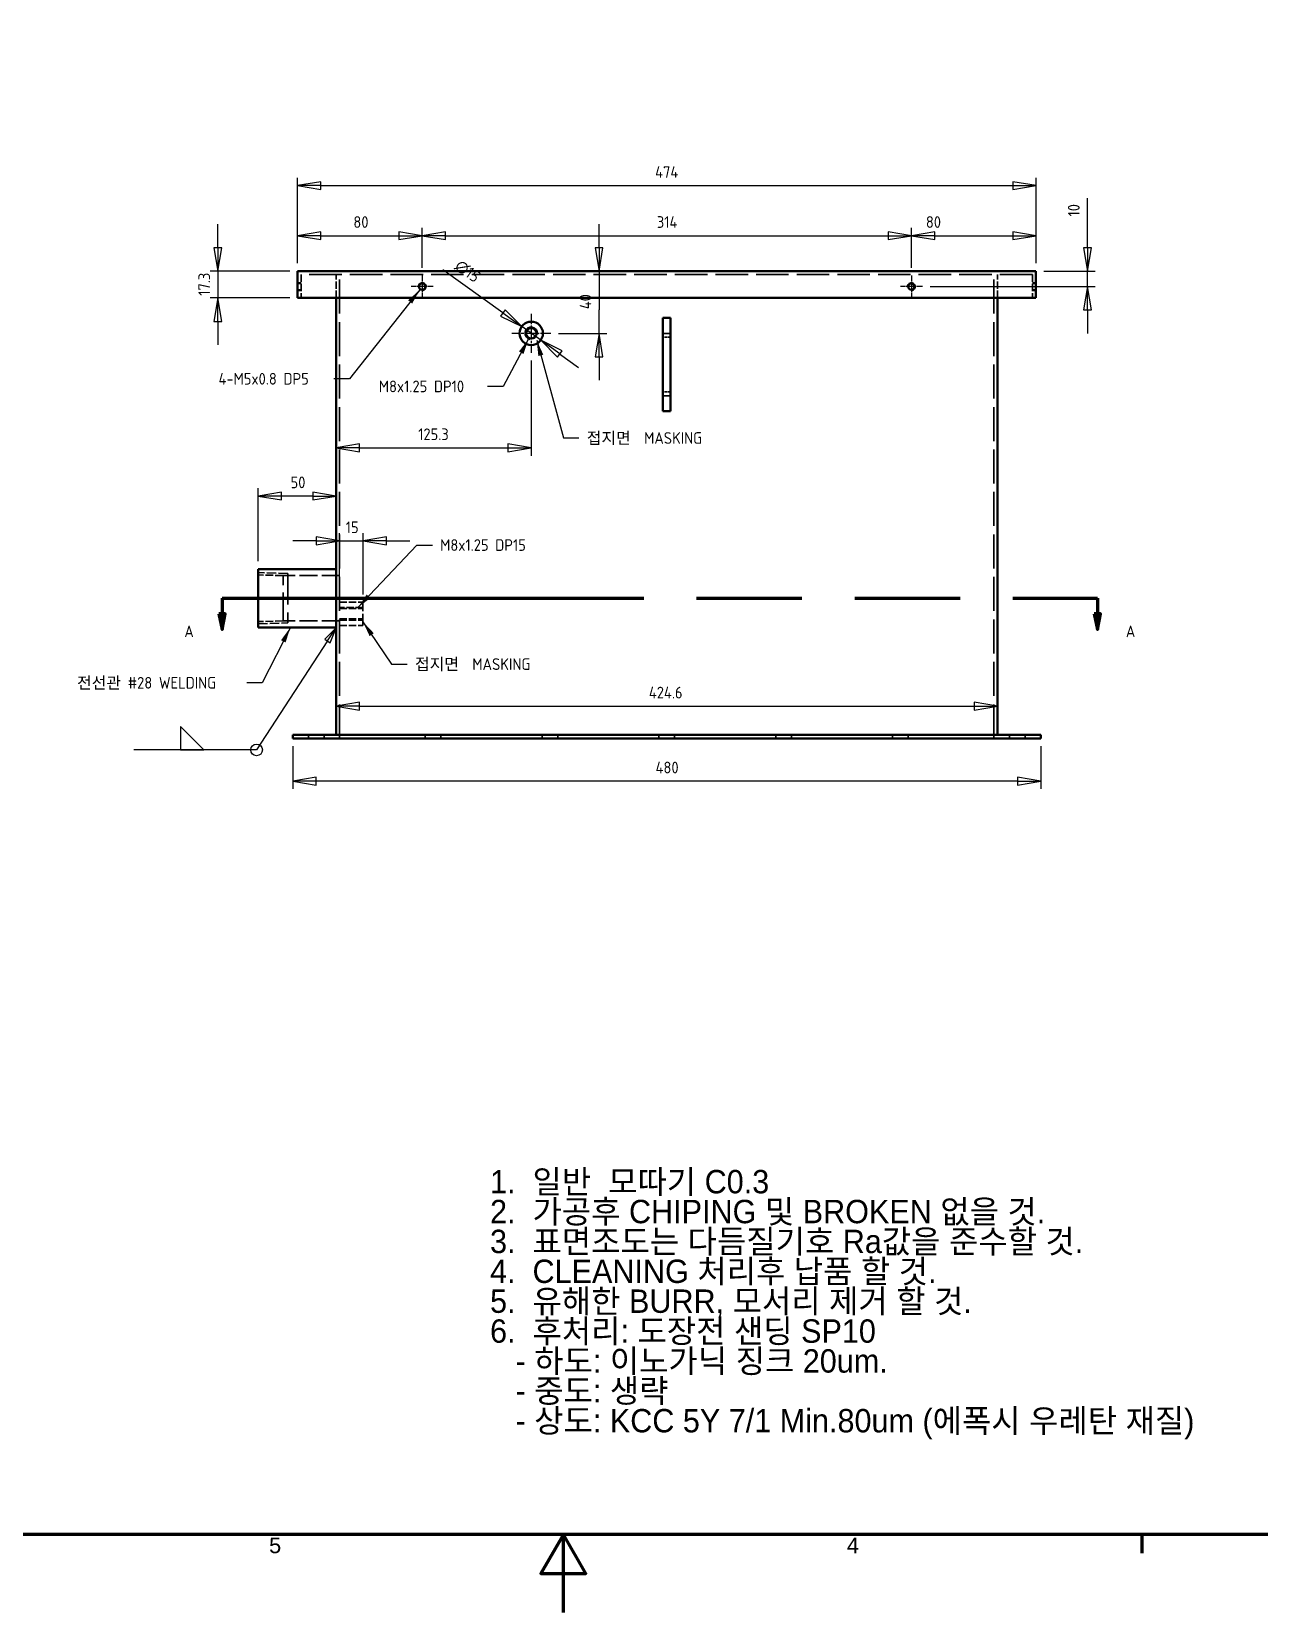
# Model space of a CAD drawing. Header units: millimetres. Extents: x 0 to 2970, y 0 to 2100.
# Drawn here: x 1144 to 1932, y 0 to 1015 of the extents above; entities that cross this region are included whole.
import ezdxf

# ---------------------------------------------------------------- set-up
doc = ezdxf.new("R2010")
doc.units = ezdxf.units.MM
doc.header["$LTSCALE"] = 5
for name, pattern in [('CHAIN', [0.3543, 0.2362, -0.0295, 0.0591, -0.0295]), ('DASHED', [0.2067, 0.1654, -0.0413]), ('DOUBLE_DASH_CHAIN', [1.2403, 0.6614, -0.0827, 0.1654, -0.0827, 0.1654, -0.0827])]:
    doc.linetypes.add(name, pattern=pattern)
doc.layers.get('0').update_dxf_attribs({"lineweight": 25})
for name, color, linetype, lineweight in [('가려진 것(ISO)', 5, 'DASHED', 35), ('가시적인 것(ISO)', 7, 'Continuous', 50), ('가시적인 좁은 것(ISO)', 1, 'Continuous', 35), ('경계(ISO)', 7, 'Continuous', 70), ('기호(ISO)', 7, 'Continuous', 25), ('단면선(ISO)', 7, 'CHAIN', 70), ('중심 표식(ISO)', 1, 'Continuous', 25), ('치수(ISO)', 7, 'Continuous', 25)]:
    doc.layers.add(name, color=color, linetype=linetype, lineweight=lineweight)
doc.styles.add('ISO Proportional', font='arial.ttf')
doc.styles.add('ISO ProportionalPSTEK', font='isocp.shx')
doc.dimstyles.new('PSTEK', dxfattribs={"dimscale": 5, "dimtxt": 1.5, "dimasz": 3, "dimexe": 1, "dimexo": 1, "dimgap": 1, "dimtad": 1, "dimrnd": 1e-08, "dimdsep": 46, "dimtxsty": 'ISO ProportionalPSTEK', "dimblk": 'Filled-1', "dimcen": 0.09, "dimdle": 10, "dimclrd": 3, "dimclre": 3, "dimclrt": 1, "dimadec": 1, "dimazin": 2, "dimtfac": 1, "dimtmove": 0, "dimatfit": 3, "dimfxl": 0, "dimtolj": 1, "dimlwd": -1, "dimlwe": -1, "dimarcsym": 0})
doc.dimstyles.new('PSTEK$7', dxfattribs={"dimscale": 5, "dimtxt": 1.5, "dimasz": 2, "dimexe": 1, "dimexo": 1, "dimgap": 1, "dimtad": 1, "dimrnd": 1e-08, "dimdsep": 46, "dimtxsty": 'ISO ProportionalPSTEK', "dimblk": 'Filled-1', "dimcen": 0.09, "dimdle": 10, "dimclrd": 3, "dimclre": 3, "dimclrt": 1, "dimadec": 1, "dimazin": 2, "dimtfac": 1, "dimtmove": 0, "dimatfit": 3, "dimfxl": 0, "dimtolj": 1, "dimlwd": -1, "dimlwe": -1, "dimarcsym": 0})

# ---------------------------------------------------------------- blocks, each defined once
blk = doc.blocks.new('경계 Default Border')
at = {"layer": '경계(ISO)'}
blk.add_line((371.25, 10), (371.25, 7.6), dxfattribs=at)
at = {"layer": '경계(ISO)', "flags": 128}
for points in [[(10, 10), (10, 410), (584, 410), (584, 10), (10, 10)], [(297, 0), (297, 10), (294.11, 5), (299.89, 5), (297, 10)]]:
    blk.add_lwpolyline(points, dxfattribs=at)
at = {"layer": '경계(ISO)', "color": 7, "char_height": 2, "attachment_point": 7, "style": 'ISO Proportional'}
for s, insert in [('5', (259.22, 7.57)), ('4', (333.39, 7.6))]:
    blk.add_mtext(s, dxfattribs=dict(at, insert=insert))
blk = doc.blocks.new('2dTransSection0')
at = {"layer": '단면선(ISO)', "linetype": 'DOUBLE_DASH_CHAIN', "ltscale": 16.369621}
blk.add_line((253.19, 130.18), (365.56, 130.18), dxfattribs=at)
at = {"layer": '단면선(ISO)', "linetype": 'Continuous'}
for p, q in [((253.19, 130.18), (264.04, 130.18)), ((253.19, 130.18), (253.19, 128.18)), ((354.7, 130.18), (365.56, 130.18)), ((365.56, 130.18), (365.56, 128.18)), ((252.79, 128.18), (253.19, 126.18)), ((253.59, 128.18), (252.79, 128.18)), ((253.19, 128.18), (253.19, 126.18)), ((253.19, 126.18), (253.59, 128.18)), ((365.16, 128.18), (365.56, 126.18)), ((365.96, 128.18), (365.16, 128.18)), ((365.56, 128.18), (365.56, 126.18)), ((365.56, 126.18), (365.96, 128.18))]:
    blk.add_line(p, q, dxfattribs=at)
at = {"layer": '단면선(ISO)', "linetype": 'Continuous', "flags": 128}
for points in [[(252.79, 128.18), (253.19, 126.18), (253.59, 128.18), (252.79, 128.18)], [(365.16, 128.18), (365.56, 126.18), (365.96, 128.18), (365.16, 128.18)]]:
    blk.add_lwpolyline(points, dxfattribs=at)
at = {"layer": '단면선(ISO)'}
for points in [[(252.79, 128.18), (253.19, 126.18), (253.59, 128.18), (252.79, 128.18)], [(365.16, 128.18), (365.56, 126.18), (365.96, 128.18), (365.16, 128.18)]]:
    blk.add_solid(points, dxfattribs=at)
at = {"layer": '단면선(ISO)', "char_height": 1.5, "attachment_point": 7, "style": 'ISO ProportionalPSTEK'}
for insert in [(248.34, 125.18), (369.21, 125.18)]:
    blk.add_mtext('A', dxfattribs=dict(at, insert=insert))
blk = doc.blocks.new('Filled-1')
at = {"color": 0}
for p, q in [((0, 0), (-1, 0.167)), ((-1, 0.167), (-1, -0.167)), ((-1, 0), (0, 0)), ((-1, -0.167), (0, 0))]:
    blk.add_line(p, q, dxfattribs=at)
at = {"color": 0, "flags": 128}
blk.add_lwpolyline([(-1, -0.167), (0, 0), (-1, 0.167), (-1, -0.167)], dxfattribs=at)
at = {"color": 0}
blk.add_solid([(-1, -0.167), (0, 0), (-1, 0.167), (-1, -0.167)], dxfattribs=at)
blk = doc.blocks.new('*D25')
at = {"layer": 'Defpoints', "color": 0, "transparency": 16777216}
for p in [(1708.4, 883.6), (1394.4, 858), (1708.4, 858)]:
    blk.add_point(p, dxfattribs=at)
at = {"layer": '치수(ISO)', "color": 3, "transparency": 16777216}
for p, q in [((1394.4, 863), (1394.4, 888.6)), ((1409.4, 883.6), (1693.4, 883.6)), ((1708.4, 863), (1708.4, 888.6))]:
    blk.add_line(p, q, dxfattribs=at)
at = {"layer": '치수(ISO)', "color": 3, "transparency": 16777216, "xscale": 15, "yscale": 15, "zscale": 15, "rotation": 180}
blk.add_blockref('Filled-1', (1394.4, 883.6), dxfattribs=at)
at = {"layer": '치수(ISO)', "color": 3, "transparency": 16777216, "xscale": 15, "yscale": 15, "zscale": 15}
blk.add_blockref('Filled-1', (1708.4, 883.6), dxfattribs=at)
at = {"layer": '치수(ISO)', "color": 1, "transparency": 16777216, "insert": (1545, 896.1), "char_height": 7.5, "attachment_point": 1, "style": 'ISO ProportionalPSTEK'}
blk.add_mtext('\\A1;314', dxfattribs=at)
blk = doc.blocks.new('*D26')
at = {"layer": 'Defpoints', "color": 0, "transparency": 16777216}
for p in [(1788.4, 883.6), (1708.4, 858), (1788.4, 860.9)]:
    blk.add_point(p, dxfattribs=at)
at = {"layer": '치수(ISO)', "color": 3, "transparency": 16777216}
for p, q in [((1708.4, 863), (1708.4, 888.6)), ((1723.4, 883.6), (1773.4, 883.6)), ((1788.4, 865.9), (1788.4, 888.6))]:
    blk.add_line(p, q, dxfattribs=at)
at = {"layer": '치수(ISO)', "color": 3, "transparency": 16777216, "xscale": 15, "yscale": 15, "zscale": 15, "rotation": 180}
blk.add_blockref('Filled-1', (1708.4, 883.6), dxfattribs=at)
at = {"layer": '치수(ISO)', "color": 3, "transparency": 16777216, "xscale": 15, "yscale": 15, "zscale": 15}
blk.add_blockref('Filled-1', (1788.4, 883.6), dxfattribs=at)
at = {"layer": '치수(ISO)', "color": 1, "transparency": 16777216, "insert": (1717.7, 896.1), "char_height": 7.5, "attachment_point": 1, "style": 'ISO ProportionalPSTEK'}
blk.add_mtext('\\A1;80', dxfattribs=at)
blk = doc.blocks.new('*D27')
at = {"layer": 'Defpoints', "color": 0, "transparency": 16777216}
for p in [(1788.4, 860.9), (1821.4, 860.9), (1715.4, 850.9)]:
    blk.add_point(p, dxfattribs=at)
at = {"layer": '치수(ISO)', "color": 3, "transparency": 16777216}
for p, q in [((1821.4, 875.9), (1821.4, 907.7)), ((1793.4, 860.9), (1826.4, 860.9)), ((1821.4, 850.9), (1821.4, 860.9)), ((1720.4, 850.9), (1826.4, 850.9)), ((1821.4, 835.9), (1821.4, 820.9))]:
    blk.add_line(p, q, dxfattribs=at)
at = {"layer": '치수(ISO)', "color": 3, "transparency": 16777216, "xscale": 15, "yscale": 15, "zscale": 15}
for p, rotation in [((1821.4, 860.9), 270), ((1821.4, 850.9), 90)]:
    blk.add_blockref('Filled-1', p, dxfattribs=dict(at, rotation=rotation))
at = {"layer": '치수(ISO)', "color": 1, "transparency": 16777216, "insert": (1808.9, 895.9), "char_height": 7.5, "attachment_point": 1, "rotation": 90, "style": 'ISO ProportionalPSTEK'}
blk.add_mtext('\\A1;10', dxfattribs=at)
blk = doc.blocks.new('*D28')
at = {"layer": 'Defpoints', "color": 0, "transparency": 16777216}
for p in [(1314.4, 860.9), (1263.2, 843.6), (1314.4, 843.6)]:
    blk.add_point(p, dxfattribs=at)
at = {"layer": '치수(ISO)', "color": 3, "transparency": 16777216}
for p, q in [((1263.2, 875.9), (1263.2, 890.9)), ((1309.4, 860.9), (1258.2, 860.9)), ((1263.2, 860.9), (1263.2, 843.6)), ((1309.4, 843.6), (1258.2, 843.6)), ((1263.2, 828.6), (1263.2, 813.6))]:
    blk.add_line(p, q, dxfattribs=at)
at = {"layer": '치수(ISO)', "color": 3, "transparency": 16777216, "xscale": 15, "yscale": 15, "zscale": 15}
for p, rotation in [((1263.2, 860.9), 270), ((1263.2, 843.6), 90)]:
    blk.add_blockref('Filled-1', p, dxfattribs=dict(at, rotation=rotation))
at = {"layer": '치수(ISO)', "color": 1, "transparency": 16777216, "insert": (1250.7, 845), "char_height": 7.5, "attachment_point": 1, "rotation": 90, "style": 'ISO ProportionalPSTEK'}
blk.add_mtext('\\A1;17.3', dxfattribs=at)
blk = doc.blocks.new('*D33')
at = {"layer": 'Defpoints', "color": 0, "transparency": 16777216}
for p in [(1311.4, 560.9), (1791.4, 560.9), (1311.4, 533.5)]:
    blk.add_point(p, dxfattribs=at)
at = {"layer": '치수(ISO)', "color": 3, "transparency": 16777216}
for p, q in [((1311.4, 555.9), (1311.4, 528.5)), ((1791.4, 555.9), (1791.4, 528.5)), ((1776.4, 533.5), (1326.4, 533.5))]:
    blk.add_line(p, q, dxfattribs=at)
at = {"layer": '치수(ISO)', "color": 3, "transparency": 16777216, "xscale": 15, "yscale": 15, "zscale": 15, "rotation": 180}
blk.add_blockref('Filled-1', (1311.4, 533.5), dxfattribs=at)
at = {"layer": '치수(ISO)', "color": 3, "transparency": 16777216, "xscale": 15, "yscale": 15, "zscale": 15}
blk.add_blockref('Filled-1', (1791.4, 533.5), dxfattribs=at)
at = {"layer": '치수(ISO)', "color": 1, "transparency": 16777216, "insert": (1544.2, 546), "char_height": 7.5, "attachment_point": 1, "style": 'ISO ProportionalPSTEK'}
blk.add_mtext('\\A1;480', dxfattribs=at)
blk = doc.blocks.new('*D36')
at = {"layer": 'Defpoints', "color": 0, "transparency": 16777216}
for p in [(1289.1, 716.5), (1289.1, 669.7), (1339.1, 669.7)]:
    blk.add_point(p, dxfattribs=at)
at = {"layer": '치수(ISO)', "color": 3, "transparency": 16777216}
for p, q in [((1289.1, 674.7), (1289.1, 721.5)), ((1339.1, 674.7), (1339.1, 721.5)), ((1324.1, 716.5), (1304.1, 716.5))]:
    blk.add_line(p, q, dxfattribs=at)
at = {"layer": '치수(ISO)', "color": 3, "transparency": 16777216, "xscale": 15, "yscale": 15, "zscale": 15, "rotation": 180}
blk.add_blockref('Filled-1', (1289.1, 716.5), dxfattribs=at)
at = {"layer": '치수(ISO)', "color": 3, "transparency": 16777216, "xscale": 15, "yscale": 15, "zscale": 15}
blk.add_blockref('Filled-1', (1339.1, 716.5), dxfattribs=at)
at = {"layer": '치수(ISO)', "color": 1, "transparency": 16777216, "insert": (1309.9, 729), "char_height": 7.5, "attachment_point": 1, "style": 'ISO ProportionalPSTEK'}
blk.add_mtext('\\A1;50', dxfattribs=at)
blk = doc.blocks.new('*D37')
at = {"layer": 'Defpoints', "color": 0, "transparency": 16777216}
for p in [(1339.1, 581.6), (1763.7, 581.6), (1763.7, 581.6)]:
    blk.add_point(p, dxfattribs=at)
at = {"layer": '치수(ISO)', "color": 3, "transparency": 16777216}
blk.add_line((1354.1, 581.6), (1748.7, 581.6), dxfattribs=at)
at = {"layer": '치수(ISO)', "color": 3, "transparency": 16777216, "xscale": 15, "yscale": 15, "zscale": 15, "rotation": 180}
blk.add_blockref('Filled-1', (1339.1, 581.6), dxfattribs=at)
at = {"layer": '치수(ISO)', "color": 3, "transparency": 16777216, "xscale": 15, "yscale": 15, "zscale": 15}
blk.add_blockref('Filled-1', (1763.7, 581.6), dxfattribs=at)
at = {"layer": '치수(ISO)', "color": 1, "transparency": 16777216, "insert": (1539.9, 594.1), "char_height": 7.5, "attachment_point": 1, "style": 'ISO ProportionalPSTEK'}
blk.add_mtext('\\A1;424.6', dxfattribs=at)
blk = doc.blocks.new('*D38')
at = {"layer": 'Defpoints', "color": 0, "transparency": 16777216}
for p in [(1788.4, 915.7), (1314.4, 860.9), (1788.4, 860.9)]:
    blk.add_point(p, dxfattribs=at)
at = {"layer": '치수(ISO)', "color": 3, "transparency": 16777216}
for p, q in [((1314.4, 865.9), (1314.4, 920.7)), ((1329.4, 915.7), (1773.4, 915.7)), ((1788.4, 865.9), (1788.4, 920.7))]:
    blk.add_line(p, q, dxfattribs=at)
at = {"layer": '치수(ISO)', "color": 3, "transparency": 16777216, "xscale": 15, "yscale": 15, "zscale": 15, "rotation": 180}
blk.add_blockref('Filled-1', (1314.4, 915.7), dxfattribs=at)
at = {"layer": '치수(ISO)', "color": 3, "transparency": 16777216, "xscale": 15, "yscale": 15, "zscale": 15}
blk.add_blockref('Filled-1', (1788.4, 915.7), dxfattribs=at)
at = {"layer": '치수(ISO)', "color": 1, "transparency": 16777216, "insert": (1543.9, 928.2), "char_height": 7.5, "attachment_point": 1, "style": 'ISO ProportionalPSTEK'}
blk.add_mtext('\\A1;474', dxfattribs=at)
blk = doc.blocks.new('주석-판금')
at = {"layer": '기호(ISO)', "color": 7, "insert": (-49.98, 18.93), "char_height": 3, "width": 116.6778, "attachment_point": 1, "line_spacing_factor": 0.766872, "style": 'ISO Proportional'}
blk.add_mtext('\\f굴림|b0|i0;\\H3.0000;1.  일반  모따기 C0.3\\P2.  가공후 CHIPING 및 BROKEN 없을 것.\\P3.  표면조도는 다듬질기호 Ra값을 준수할 것.\\P4.  CLEANING 처리후 납품 할 것.\\P5.  유해한 BURR, 모서리 제거 할 것.\\P6.  후처리: 도장전 샌딩 SP10  \\P   - 하도: 이노가닉 징크 20um.\\P   - 중도: 생략\\P   - 상도: KCC 5Y 7/1 Min.80um (에폭시 우레탄 재질) \\P', dxfattribs=at)
blk = doc.blocks.new('*D47')
at = {"layer": 'Defpoints', "color": 0, "transparency": 16777216}
for p in [(1394.4, 883.6), (1314.4, 860.9), (1394.4, 858)]:
    blk.add_point(p, dxfattribs=at)
at = {"layer": '치수(ISO)', "color": 3, "transparency": 16777216}
for p, q in [((1314.4, 865.9), (1314.4, 888.6)), ((1329.4, 883.6), (1379.4, 883.6)), ((1394.4, 863), (1394.4, 888.6))]:
    blk.add_line(p, q, dxfattribs=at)
at = {"layer": '치수(ISO)', "color": 3, "transparency": 16777216, "xscale": 15, "yscale": 15, "zscale": 15, "rotation": 180}
blk.add_blockref('Filled-1', (1314.4, 883.6), dxfattribs=at)
at = {"layer": '치수(ISO)', "color": 3, "transparency": 16777216, "xscale": 15, "yscale": 15, "zscale": 15}
blk.add_blockref('Filled-1', (1394.4, 883.6), dxfattribs=at)
at = {"layer": '치수(ISO)', "color": 1, "transparency": 16777216, "insert": (1350.2, 896.1), "char_height": 7.5, "attachment_point": 1, "style": 'ISO ProportionalPSTEK'}
blk.add_mtext('\\A1;80', dxfattribs=at)
blk = doc.blocks.new('*D60')
at = {"layer": 'Defpoints', "color": 0, "transparency": 16777216}
for p in [(1356.4, 687.7), (1341.4, 648.4), (1356.4, 648.4)]:
    blk.add_point(p, dxfattribs=at)
at = {"layer": '치수(ISO)', "color": 3, "transparency": 16777216}
for p, q in [((1341.4, 653.4), (1341.4, 692.7)), ((1356.4, 653.4), (1356.4, 692.7)), ((1326.4, 687.7), (1311.4, 687.7)), ((1341.4, 687.7), (1356.4, 687.7)), ((1371.4, 687.7), (1386.4, 687.7))]:
    blk.add_line(p, q, dxfattribs=at)
at = {"layer": '치수(ISO)', "color": 3, "transparency": 16777216, "xscale": 15, "yscale": 15, "zscale": 15}
blk.add_blockref('Filled-1', (1341.4, 687.7), dxfattribs=at)
at = {"layer": '치수(ISO)', "color": 3, "transparency": 16777216, "xscale": 15, "yscale": 15, "zscale": 15, "rotation": 180}
blk.add_blockref('Filled-1', (1356.4, 687.7), dxfattribs=at)
at = {"layer": '치수(ISO)', "color": 1, "transparency": 16777216, "insert": (1345.3, 700.2), "char_height": 7.5, "attachment_point": 1, "style": 'ISO ProportionalPSTEK'}
blk.add_mtext('\\A1;15', dxfattribs=at)
blk = doc.blocks.new('*D64')
at = {"layer": 'Defpoints', "color": 0, "transparency": 16777216}
for p in [(1464.4, 808.4), (1339.1, 775.5), (1464.4, 747.4)]:
    blk.add_point(p, dxfattribs=at)
at = {"layer": '치수(ISO)', "color": 3, "transparency": 16777216}
for p, q in [((1464.4, 803.4), (1464.4, 742.4)), ((1354.1, 747.4), (1449.4, 747.4))]:
    blk.add_line(p, q, dxfattribs=at)
at = {"layer": '치수(ISO)', "color": 3, "transparency": 16777216, "xscale": 15, "yscale": 15, "zscale": 15, "rotation": 180}
blk.add_blockref('Filled-1', (1339.1, 747.4), dxfattribs=at)
at = {"layer": '치수(ISO)', "color": 3, "transparency": 16777216, "xscale": 15, "yscale": 15, "zscale": 15}
blk.add_blockref('Filled-1', (1464.4, 747.4), dxfattribs=at)
at = {"layer": '치수(ISO)', "color": 1, "transparency": 16777216, "insert": (1391.8, 759.9), "char_height": 7.5, "attachment_point": 1, "style": 'ISO ProportionalPSTEK'}
blk.add_mtext('\\A1;125.3', dxfattribs=at)
blk = doc.blocks.new('*D65')
at = {"layer": 'Defpoints', "color": 0, "transparency": 16777216}
for p in [(1507.9, 860.9), (1476.9, 820.9), (1507.9, 820.9)]:
    blk.add_point(p, dxfattribs=at)
at = {"layer": '치수(ISO)', "color": 3, "transparency": 16777216}
for p, q in [((1507.9, 875.9), (1507.9, 890.9)), ((1507.9, 860.9), (1507.9, 845.9)), ((1507.9, 845.9), (1507.9, 835.9)), ((1507.9, 820.9), (1507.9, 835.9)), ((1481.9, 820.9), (1512.9, 820.9)), ((1507.9, 805.9), (1507.9, 790.9))]:
    blk.add_line(p, q, dxfattribs=at)
at = {"layer": '치수(ISO)', "color": 3, "transparency": 16777216, "xscale": 15, "yscale": 15, "zscale": 15}
for p, rotation in [((1507.9, 860.9), 270), ((1507.9, 820.9), 90)]:
    blk.add_blockref('Filled-1', p, dxfattribs=dict(at, rotation=rotation))
at = {"layer": '치수(ISO)', "color": 1, "transparency": 16777216, "insert": (1495.4, 836.4), "char_height": 7.5, "attachment_point": 1, "rotation": 90, "style": 'ISO ProportionalPSTEK'}
blk.add_mtext('\\A1;40', dxfattribs=at)
blk = doc.blocks.new('*D66')
at = {"layer": 'Defpoints', "color": 0, "transparency": 16777216}
for p in [(1458.3, 825.3), (1470.5, 816.5)]:
    blk.add_point(p, dxfattribs=at)
at = {"layer": '치수(ISO)', "color": 3, "transparency": 16777216}
for p, q in [((1446.1, 834), (1407.7, 861.6)), ((1470.5, 816.5), (1458.3, 825.3)), ((1482.6, 807.8), (1494.8, 799))]:
    blk.add_line(p, q, dxfattribs=at)
at = {"layer": '치수(ISO)', "color": 3, "transparency": 16777216, "xscale": 15, "yscale": 15, "zscale": 15}
for p, rotation in [((1458.3, 825.3), 324.3156419722254), ((1470.5, 816.5), 144.3156419722254)]:
    blk.add_blockref('Filled-1', p, dxfattribs=dict(at, rotation=rotation))
at = {"layer": '치수(ISO)', "color": 1, "transparency": 16777216, "insert": (1419.1, 868.8), "char_height": 7.5, "attachment_point": 1, "rotation": 324.3156, "style": 'ISO ProportionalPSTEK'}
blk.add_mtext('\\A1;∅15', dxfattribs=at)

msp = doc.modelspace()

# ---------------------------------------------------------------- linework, layer by layer
at = {"layer": '가려진 것(ISO)', "ltscale": 0.87606}
for p, q in [((1316.6693, 853.4048), (1314.3693, 853.4048)), ((1316.6693, 852.9718), (1314.3693, 852.9718)), ((1788.3693, 853.4048), (1786.0693, 853.4048)), ((1788.3693, 852.9718), (1786.0693, 852.9718)), ((1316.6693, 848.8378), (1314.3693, 848.8378)), ((1314.3693, 848.4048), (1316.6693, 848.4048)), ((1788.3693, 848.8378), (1786.0693, 848.8378)), ((1786.0693, 848.4048), (1788.3693, 848.4048)), ((1321.3693, 560.9048), (1321.3693, 563.2048)), ((1331.3693, 560.9048), (1331.3693, 563.2048)), ((1396.3693, 560.9048), (1396.3693, 563.2048)), ((1406.3693, 560.9048), (1406.3693, 563.2048)), ((1471.3693, 560.9048), (1471.3693, 563.2048)), ((1481.3693, 560.9048), (1481.3693, 563.2048)), ((1546.3693, 560.9048), (1546.3693, 563.2048)), ((1556.3693, 560.9048), (1556.3693, 563.2048)), ((1621.3693, 560.9048), (1621.3693, 563.2048)), ((1631.3693, 560.9048), (1631.3693, 563.2048)), ((1696.3693, 560.9048), (1696.3693, 563.2048)), ((1706.3693, 560.9048), (1706.3693, 563.2048)), ((1771.3693, 560.9048), (1771.3693, 563.2048)), ((1781.3693, 560.9048), (1781.3693, 563.2048))]:
    msp.add_line(p, q, dxfattribs=at)
at = {"layer": '가려진 것(ISO)', "ltscale": 5.71399}
for p, q in [((1316.6693, 858.6048), (1316.6693, 843.6048)), ((1339.0693, 843.6048), (1339.0693, 858.6048)), ((1763.6693, 843.6048), (1763.6693, 858.6048)), ((1786.0693, 858.6048), (1786.0693, 843.6048)), ((1341.3693, 648.4048), (1356.3693, 648.4048)), ((1356.3693, 644.9048), (1341.3693, 644.9048)), ((1341.3693, 644.2283), (1356.3693, 644.2283)), ((1341.3693, 637.5813), (1356.3693, 637.5813)), ((1341.3693, 636.9048), (1356.3693, 636.9048)), ((1341.3693, 633.4048), (1356.3693, 633.4048))]:
    msp.add_line(p, q, dxfattribs=at)
at = {"layer": '가려진 것(ISO)', "ltscale": 25.232489}
msp.add_line((1786.0693, 858.6048), (1316.6693, 858.6048), dxfattribs=at)
at = {"layer": '가려진 것(ISO)', "ltscale": 26.388706}
for p, q in [((1341.3693, 560.9048), (1341.3693, 860.9048)), ((1761.3693, 560.9048), (1761.3693, 860.9048))]:
    msp.add_line(p, q, dxfattribs=at)
at = {"layer": '가려진 것(ISO)', "ltscale": 1.904597}
for p, q in [((1553.8693, 818.4048), (1548.8693, 818.4048)), ((1553.8693, 783.4048), (1548.8693, 783.4048))]:
    msp.add_line(p, q, dxfattribs=at)
at = {"layer": '가려진 것(ISO)', "ltscale": 7.279393}
for p, q in [((1308.1693, 666.7906), (1289.0693, 667.3874)), ((1289.0693, 634.4223), (1308.1693, 635.0191))]:
    msp.add_line(p, q, dxfattribs=at)
at = {"layer": '가려진 것(ISO)', "ltscale": 6.132961}
for p, q in [((1305.1613, 665.4048), (1289.0693, 665.9077)), ((1305.1613, 636.4048), (1289.0693, 635.902))]:
    msp.add_line(p, q, dxfattribs=at)
at = {"layer": '가려진 것(ISO)', "ltscale": 22.038265}
msp.add_line((1305.1613, 636.4048), (1305.1613, 665.4048), dxfattribs=at)
at = {"layer": '가려진 것(ISO)', "ltscale": 13.792957}
for p, q in [((1341.3693, 665.4048), (1305.1613, 665.4048)), ((1341.3693, 636.4048), (1305.1613, 636.4048))]:
    msp.add_line(p, q, dxfattribs=at)
at = {"layer": '가려진 것(ISO)', "ltscale": 24.144396}
msp.add_line((1308.1693, 666.7906), (1308.1693, 635.0191), dxfattribs=at)
at = {"layer": '가려진 것(ISO)', "ltscale": 8.975572}
msp.add_line((1356.3693, 633.4048), (1356.3693, 648.4048), dxfattribs=at)
at = {"layer": '가시적인 것(ISO)'}
for p, q in [((1314.3693, 860.9048), (1314.3693, 843.6048)), ((1788.3693, 860.9048), (1314.3693, 860.9048)), ((1788.3693, 860.9048), (1788.3693, 843.6048)), ((1788.3693, 843.6048), (1314.3693, 843.6048)), ((1339.0693, 563.2048), (1339.0693, 843.6048)), ((1763.6693, 563.2048), (1763.6693, 843.6048)), ((1548.8693, 830.9048), (1553.8693, 830.9048)), ((1548.8693, 830.9048), (1548.8693, 820.9048)), ((1553.8693, 820.9048), (1553.8693, 830.9048)), ((1548.8693, 780.9048), (1548.8693, 820.9048)), ((1553.8693, 820.9048), (1553.8693, 780.9048)), ((1548.8693, 780.9048), (1548.8693, 770.9048)), ((1553.8693, 770.9048), (1553.8693, 780.9048)), ((1548.8693, 770.9048), (1553.8693, 770.9048)), ((1289.0693, 669.6548), (1289.0693, 632.1548)), ((1339.0693, 669.6548), (1289.0693, 669.6548)), ((1339.0693, 632.1548), (1289.0693, 632.1548)), ((1791.3693, 563.2048), (1311.3693, 563.2048)), ((1311.3693, 560.9048), (1311.3693, 563.2048)), ((1791.3693, 560.9048), (1311.3693, 560.9048)), ((1791.3693, 560.9048), (1791.3693, 563.2048))]:
    msp.add_line(p, q, dxfattribs=at)
for centre, radius in [((1394.3693, 850.9048), 2.067), ((1708.3693, 850.9048), 2.067), ((1464.3693, 820.9048), 7.5), ((1464.3693, 820.9048), 3.3235)]:
    msp.add_circle(centre, radius, dxfattribs=at)
at = {"layer": '가시적인 좁은 것(ISO)'}
for p, q in [((1548.8693, 820.9048), (1553.8693, 820.9048)), ((1548.8693, 780.9048), (1553.8693, 780.9048))]:
    msp.add_line(p, q, dxfattribs=at)
for centre, radius, start, end in [((1394.3693, 850.9048), 2.5, 280, 190), ((1708.3693, 850.9048), 2.5, 280, 190), ((1464.3693, 820.9048), 4, 350, 260)]:
    msp.add_arc(centre, radius, start, end, dxfattribs=at)
at = {"layer": '기호(ISO)', "color": 3}
for p, q in [((1339.0693, 631.8509), (1331.9351, 624.5636)), ((1333.6109, 623.472), (1339.0693, 631.8509)), ((1335.2867, 622.3803), (1339.0693, 631.8509)), ((1333.6109, 623.472), (1288.0643, 553.5552)), ((1331.9351, 624.5636), (1335.2867, 622.3803)), ((1288.0643, 553.5552), (1209.3143, 553.5552))]:
    msp.add_line(p, q, dxfattribs=at)
at = {"layer": '기호(ISO)'}
for p, q in [((1254.3143, 553.5552), (1239.3143, 568.5552)), ((1239.3143, 568.5552), (1239.3143, 553.5552)), ((1239.3143, 553.5552), (1254.3143, 553.5552))]:
    msp.add_line(p, q, dxfattribs=at)
at = {"layer": '기호(ISO)', "color": 3, "flags": 128}
msp.add_lwpolyline([(1335.2867, 622.3803), (1339.0693, 631.8509), (1331.9351, 624.5636), (1335.2867, 622.3803)], dxfattribs=at)
at = {"layer": '기호(ISO)'}
msp.add_circle((1288.0643, 553.5552), 3.75, dxfattribs=at)
at = {"layer": '기호(ISO)', "color": 3}
msp.add_solid([(1335.2867, 622.3803), (1339.0693, 631.8509), (1331.9351, 624.5636), (1335.2867, 622.3803)], dxfattribs=at)
at = {"layer": '중심 표식(ISO)', "linetype": 'CHAIN', "ltscale": 3.141061}
for p, q in [((1394.3693, 857.9718), (1394.3693, 843.8378)), ((1708.3693, 857.9718), (1708.3693, 843.8378)), ((1401.4363, 850.9048), (1387.3023, 850.9048)), ((1715.4363, 850.9048), (1701.3023, 850.9048))]:
    msp.add_line(p, q, dxfattribs=at)
at = {"layer": '중심 표식(ISO)', "linetype": 'CHAIN', "ltscale": 5.555937}
for p, q in [((1464.3693, 833.4048), (1464.3693, 808.4048)), ((1476.8693, 820.9048), (1451.8693, 820.9048))]:
    msp.add_line(p, q, dxfattribs=at)

# ---------------------------------------------------------------- block references
at = {"xscale": 5, "yscale": 5, "zscale": 5}
for name, p in [('경계 Default Border', (0, 0)), ('주석-판금', (1687.8331, 189.294))]:
    msp.add_blockref(name, p, dxfattribs=at)
at = {"layer": '단면선(ISO)', "xscale": 5, "yscale": 5, "zscale": 5}
msp.add_blockref('2dTransSection0', (0, 0), dxfattribs=at)

# ---------------------------------------------------------------- texts
at = {"layer": '기호(ISO)', "color": 1, "char_height": 7.5, "attachment_point": 1, "line_spacing_factor": 0.2625, "style": 'ISO ProportionalPSTEK'}
for s, insert, width in [('{4-M5x0.8 DP5}', (1263.6594, 795.4871), 69.041753), ('{M8x1.25 DP10}', (1366.5386, 790.6052), 64.825393), ('{M8x1.25 DP15}', (1405.8912, 688.7858), 64.825393)]:
    msp.add_mtext(s, dxfattribs=dict(at, insert=insert, width=width))
at = {"layer": '기호(ISO)', "color": 1, "char_height": 7.5, "attachment_point": 1, "style": 'ISO ProportionalPSTEK'}
for s, insert, width in [('{\\fSystem|b0|i0;\\H7.5000;접지면\\fISOCP|b0|i0;\\H7.5000;  MASKING}', (1500.0126, 757.4928), 80.72058), ('{\\fISOCP|b0|i0;\\H7.5000;접지면  MASKING}', (1389.7548, 612.3549), 85.566157), ('{\\fISOCP|b0|i0;\\H7.5000;전선관 #28 WELDING}', (1172.8257, 600.3762), 103.918362)]:
    msp.add_mtext(s, dxfattribs=dict(at, insert=insert, width=width))

# ---------------------------------------------------------------- dimensions: what is measured, and where the dimension line sits
at = {"layer": '치수(ISO)', "color": 3}
for base, p1, p2, angle, override, picture, middle in [((1788.3693, 915.6991), (1314.3693, 860.9048), (1788.3693, 860.9048), 180, {"dimdec": 2, "dimtp": 0, "dimtm": 0, "dimtdec": 2, "dimtofl": 0, "dimatfit": 1}, '*D38', (1551.3693, 915.6991)), ((1821.4368, 860.9048), (1715.4363, 850.9048), (1788.3693, 860.9048), 90, {"dimdec": 2, "dimtp": 0, "dimtm": 0, "dimtdec": 2, "dimtofl": 1, "dimatfit": 1}, '*D27', (1821.4368, 899.2828)), ((1394.3693, 883.5683), (1314.3693, 860.9048), (1394.3693, 857.9718), 180, {"dimdec": 2, "dimtp": 0, "dimtm": 0, "dimtdec": 2, "dimtofl": 0, "dimatfit": 1}, '*D47', (1354.3693, 883.5683)), ((1708.3693, 883.5683), (1394.3693, 857.9718), (1708.3693, 857.9718), 180, {"dimdec": 2, "dimblk1": 'Filled-1', "dimblk2": 'Filled-1', "dimsah": 1, "dimtp": 0, "dimtm": 0, "dimtdec": 2, "dimtofl": 0, "dimatfit": 1}, '*D25', (1551.3693, 883.5683)), ((1788.3693, 883.5683), (1708.3693, 857.9718), (1788.3693, 860.9048), 180, {"dimdec": 2, "dimblk1": 'Filled-1', "dimsah": 1, "dimtp": 0, "dimtm": 0, "dimtdec": 2, "dimtofl": 0, "dimatfit": 1}, '*D26', (1721.8693, 883.5683)), ((1263.1701, 843.6048), (1314.3693, 860.9048), (1314.3693, 843.6048), 90, {"dimdec": 2, "dimtp": 0, "dimtm": 0, "dimtdec": 2, "dimtofl": 1, "dimatfit": 1}, '*D28', (1263.1701, 852.2548)), ((1507.8686, 820.9048), (1507.8686, 860.9048), (1476.8693, 820.9048), 90, {"dimdec": 2, "dimse1": 1, "dimtp": 0, "dimtm": 0, "dimtdec": 2, "dimtofl": 0}, '*D65', (1507.8686, 840.9048)), ((1289.0693, 716.5319), (1339.0693, 669.6548), (1289.0693, 669.6548), 180, {"dimdec": 2, "dimtp": 0, "dimtm": 0, "dimtdec": 2, "dimtofl": 0, "dimatfit": 1}, '*D36', (1314.0693, 716.5319)), ((1356.3693, 687.7347), (1341.3693, 648.4048), (1356.3693, 648.4048), 180, {"dimdec": 2, "dimtp": 0, "dimtm": 0, "dimtdec": 2, "dimtofl": 1, "dimatfit": 1}, '*D60', (1348.8693, 687.7347)), ((1311.3693, 533.4636), (1791.3693, 560.9048), (1311.3693, 560.9048), 180, {"dimdec": 2, "dimtp": 0, "dimtm": 0, "dimtdec": 2, "dimtofl": 0, "dimatfit": 1}, '*D33', (1551.3693, 533.4636))]:
    dim = msp.add_linear_dim(base=base, p1=p1, p2=p2, angle=angle, dimstyle='PSTEK', override=override, dxfattribs=at)
    dim.commit()
    dim.dimension.update_dxf_attribs({"geometry": picture, "text_midpoint": middle, "dimtype": 160})
dim = msp.add_diameter_dim_2p(p1=(1470.4611, 816.53), p2=(1458.2774, 825.2797), dimstyle='PSTEK', override={"dimdec": 2, "dimlfac": 1, "dimtp": 0, "dimtm": 0, "dimtdec": 2, "dimatfit": 2}, dxfattribs=at)
dim.commit()
dim.dimension.update_dxf_attribs({"geometry": '*D66', "text_midpoint": (1417.3769, 854.6529), "dimtype": 163})
for base, p1, p2, override, picture, middle in [((1464.3693, 747.4148), (1339.0693, 775.4663), (1464.3693, 808.4048), {"dimdec": 2, "dimse1": 1, "dimtp": 0, "dimtm": 0, "dimtdec": 2, "dimtofl": 0, "dimatfit": 1}, '*D64', (1401.7193, 747.4148)), ((1763.6693, 581.6305), (1339.0693, 581.6305), (1763.6693, 581.6305), {"dimdec": 2, "dimse1": 1, "dimse2": 1, "dimtp": 0, "dimtm": 0, "dimtdec": 2, "dimtofl": 0, "dimatfit": 1}, '*D37', (1551.3693, 581.6305))]:
    dim = msp.add_linear_dim(base=base, p1=p1, p2=p2, dimstyle='PSTEK', override=override, dxfattribs=at)
    dim.commit()
    dim.dimension.update_dxf_attribs({"geometry": picture, "text_midpoint": middle, "dimtype": 160})

# ---------------------------------------------------------------- leaders
at = {"layer": '기호(ISO)', "color": 3, "annotation_type": 0, "has_hookline": 1}
for points, hookline_direction, text_width in [([(1392.8615, 848.9107), (1347.7011, 791.7371), (1337.7011, 791.7371)], 1, 59.5607), ([(1462.664, 817.2866), (1446.364, 786.8552), (1436.364, 786.8552)], 1, 55.5059), ([(1467.8832, 816.4429), (1485.0126, 753.7428), (1495.0126, 753.7428)], 0, 79.2446), ([(1353.0877, 644.9048), (1390.8912, 685.0358), (1400.8912, 685.0358)], 0, 55.8107), ([(1309.7566, 632.1548), (1291.7441, 596.6262), (1281.7441, 596.6262)], 1, 97.5836), ([(1356.3693, 635.7908), (1374.7548, 608.6049), (1384.7548, 608.6049)], 0, 79.2446)]:
    msp.add_leader(points, dimstyle='PSTEK$7', override={"dimtad": 0}, dxfattribs=dict(at, hookline_direction=hookline_direction, text_width=text_width))

doc.saveas('drawing.dxf')
